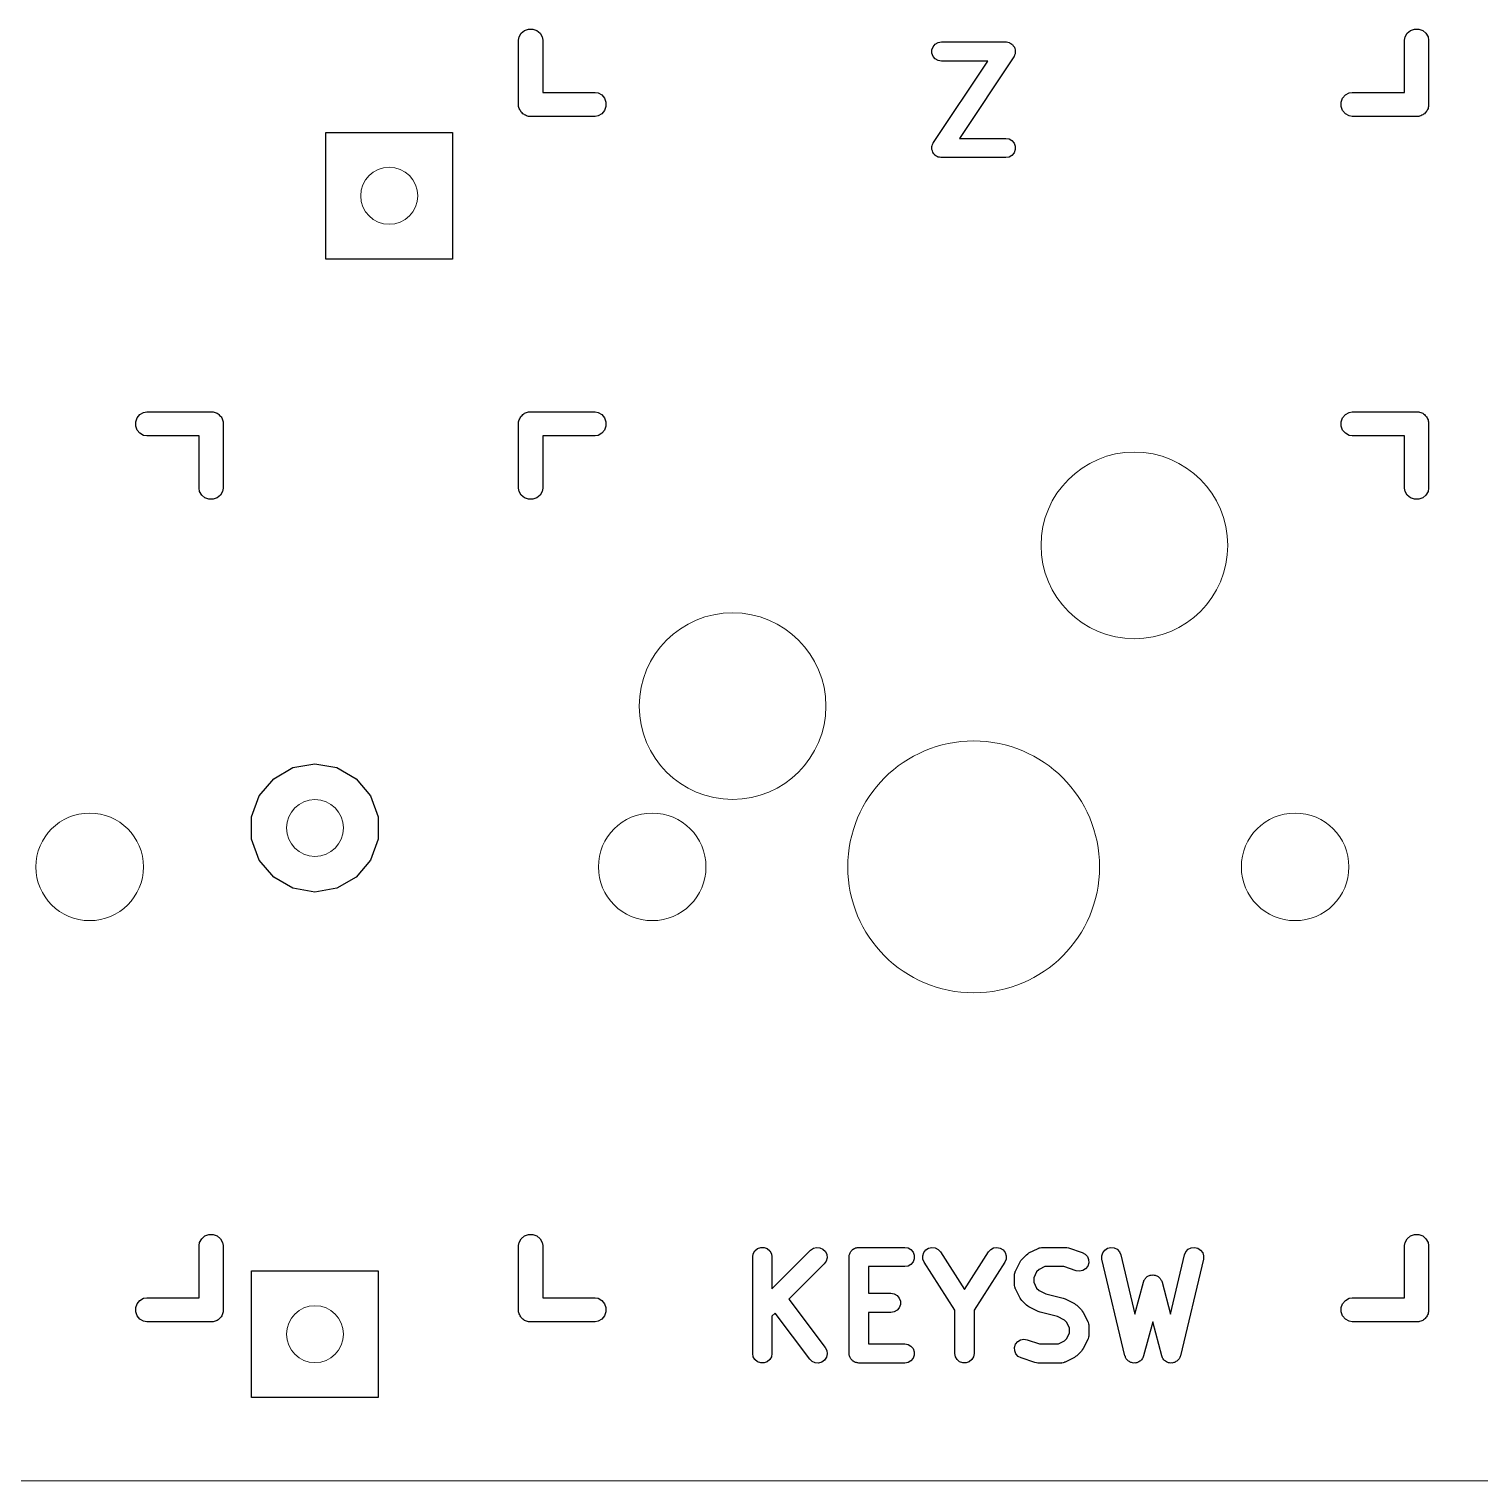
# Model space of a CAD drawing. Header units: millimetres. Extents: x 24 to 207, y 13 to 184.
# Drawn here: x 47.25 to 70.18, y 49.26 to 72.2 of the extents above; entities that cross this region are included whole.
import ezdxf

# ---------------------------------------------------------------- set-up
doc = ezdxf.new("R2010")
doc.units = ezdxf.units.MM
doc.header["$MEASUREMENT"] = 0
doc.layers.get('0').update_dxf_attribs({"lineweight": 0, "true_color": 0xf6921e})
doc.layers.add('PCB', color=7, linetype='Continuous', lineweight=0, true_color=0x38e42f)
doc.layers.add('Silk', color=142, linetype='Continuous')

# ---------------------------------------------------------------- blocks, each defined once
blk = doc.blocks.new('PCB')
at = {"color": 0}
blk.add_line((-28.635, -70.075), (40.605, -70.075), dxfattribs=at)
for centre, radius in [((-9.126, -49.765), 0.45), ((2.65, -55.29), 1.475), ((-3.7, -57.83), 1.475), ((0.11, -60.37), 1.99), ((-10.299, -59.755), 0.45), ((-13.86, -60.37), 0.85), ((-4.97, -60.37), 0.85), ((5.19, -60.37), 0.85), ((-10.299, -67.755), 0.45)]:
    blk.add_circle(centre, radius, dxfattribs=at)

msp = doc.modelspace()

# ---------------------------------------------------------------- linework, layer by layer
at = {"layer": 'Silk', "linetype": 'Continuous'}
for p, q in [((54.989, 72.029), (54.998, 72.078)), ((54.998, 72.078), (55.032, 72.136)), ((55.032, 72.136), (55.083, 72.18)), ((55.083, 72.18), (55.146, 72.202)), ((55.146, 72.202), (55.214, 72.202)), ((55.214, 72.202), (55.277, 72.18)), ((55.277, 72.18), (55.328, 72.136)), ((55.328, 72.136), (55.362, 72.078)), ((55.362, 72.078), (55.37, 72.029)), ((68.99, 72.029), (68.998, 72.078)), ((68.998, 72.078), (69.032, 72.136)), ((69.032, 72.136), (69.083, 72.18)), ((69.083, 72.18), (69.146, 72.202)), ((69.146, 72.202), (69.214, 72.202)), ((69.214, 72.202), (69.277, 72.18)), ((69.277, 72.18), (69.328, 72.136)), ((69.328, 72.136), (69.362, 72.078)), ((69.362, 72.078), (69.37, 72.029)), ((54.99, 71.046), (54.989, 72.029)), ((55.37, 72.029), (55.37, 71.202)), ((61.522, 71.873), (61.54, 71.923)), ((61.522, 71.82), (61.522, 71.873)), ((61.54, 71.77), (61.522, 71.82)), ((61.54, 71.923), (61.574, 71.963)), ((61.574, 71.963), (61.62, 71.99)), ((61.62, 71.99), (61.672, 71.999)), ((61.672, 71.999), (62.688, 71.999)), ((62.688, 71.999), (62.693, 71.998)), ((62.693, 71.998), (62.698, 71.999)), ((62.698, 71.999), (62.719, 71.994)), ((62.719, 71.994), (62.74, 71.99)), ((62.74, 71.99), (62.744, 71.987)), ((62.744, 71.987), (62.749, 71.986)), ((62.749, 71.986), (62.767, 71.974)), ((62.767, 71.974), (62.786, 71.963)), ((62.786, 71.963), (62.789, 71.96)), ((62.789, 71.96), (62.793, 71.957)), ((62.793, 71.957), (62.806, 71.939)), ((62.806, 71.939), (62.82, 71.923)), ((62.82, 71.923), (62.822, 71.918)), ((62.822, 71.918), (62.825, 71.914)), ((62.825, 71.914), (62.831, 71.893)), ((62.831, 71.893), (62.838, 71.873)), ((62.838, 71.82), (62.836, 71.815)), ((62.838, 71.873), (62.838, 71.868)), ((62.838, 71.868), (62.839, 71.863)), ((62.839, 71.863), (62.838, 71.842)), ((62.838, 71.842), (62.838, 71.82)), ((68.989, 71.202), (68.99, 72.029)), ((69.37, 72.029), (69.37, 70.995)), ((61.574, 71.73), (61.54, 71.77)), ((61.545, 70.407), (62.403, 71.694)), ((61.62, 71.703), (61.574, 71.73)), ((61.672, 71.694), (61.62, 71.703)), ((62.403, 71.694), (61.672, 71.694)), ((62.815, 71.762), (61.957, 70.475)), ((62.817, 71.767), (62.815, 71.762)), ((62.82, 71.77), (62.817, 71.767)), ((62.827, 71.791), (62.82, 71.77)), ((62.836, 71.811), (62.827, 71.791)), ((62.836, 71.815), (62.836, 71.811)), ((55.37, 71.202), (56.197, 71.202)), ((56.197, 71.202), (56.246, 71.194)), ((56.246, 71.194), (56.304, 71.16)), ((56.304, 71.16), (56.348, 71.109)), ((68.012, 71.109), (68.056, 71.16)), ((68.056, 71.16), (68.114, 71.194)), ((68.114, 71.194), (68.163, 71.202)), ((68.163, 71.202), (68.989, 71.202)), ((54.99, 70.978), (54.99, 71.046)), ((54.995, 70.963), (54.99, 70.978)), ((54.998, 70.946), (54.995, 70.963)), ((55.007, 70.931), (54.998, 70.946)), ((55.012, 70.915), (55.007, 70.931)), ((55.023, 70.902), (55.012, 70.915)), ((55.032, 70.888), (55.023, 70.902)), ((56.348, 70.915), (56.304, 70.864)), ((56.348, 71.109), (56.37, 71.046)), ((56.37, 70.978), (56.348, 70.915)), ((56.37, 71.046), (56.37, 70.978)), ((67.99, 71.046), (68.012, 71.109)), ((67.99, 70.978), (67.99, 71.046)), ((68.012, 70.915), (67.99, 70.978)), ((68.056, 70.864), (68.012, 70.915)), ((69.337, 70.902), (69.328, 70.888)), ((69.348, 70.915), (69.337, 70.902)), ((69.353, 70.931), (69.348, 70.915)), ((69.362, 70.946), (69.353, 70.931)), ((69.365, 70.963), (69.362, 70.946)), ((69.37, 70.978), (69.365, 70.963)), ((69.37, 70.995), (69.37, 70.995)), ((69.37, 70.995), (69.37, 70.978)), ((55.045, 70.877), (55.032, 70.888)), ((55.056, 70.864), (55.045, 70.877)), ((55.07, 70.855), (55.056, 70.864)), ((55.083, 70.844), (55.07, 70.855)), ((55.099, 70.839), (55.083, 70.844)), ((55.114, 70.83), (55.099, 70.839)), ((55.131, 70.827), (55.114, 70.83)), ((55.146, 70.822), (55.131, 70.827)), ((55.163, 70.822), (55.146, 70.822)), ((55.163, 70.821), (55.163, 70.822)), ((56.197, 70.821), (55.163, 70.821)), ((56.246, 70.83), (56.197, 70.821)), ((56.304, 70.864), (56.246, 70.83)), ((68.114, 70.83), (68.056, 70.864)), ((68.163, 70.821), (68.114, 70.83)), ((69.197, 70.821), (68.163, 70.821)), ((69.214, 70.822), (69.197, 70.822)), ((69.197, 70.822), (69.197, 70.821)), ((69.229, 70.827), (69.214, 70.822)), ((69.246, 70.83), (69.229, 70.827)), ((69.261, 70.839), (69.246, 70.83)), ((69.277, 70.844), (69.261, 70.839)), ((69.29, 70.855), (69.277, 70.844)), ((69.304, 70.864), (69.29, 70.855)), ((69.315, 70.877), (69.304, 70.864)), ((69.328, 70.888), (69.315, 70.877)), ((51.944, 68.567), (51.944, 70.567)), ((51.944, 70.567), (53.944, 70.567)), ((53.944, 70.567), (53.944, 68.567)), ((61.957, 70.475), (62.688, 70.475)), ((62.688, 70.475), (62.74, 70.466)), ((62.74, 70.466), (62.786, 70.439)), ((61.521, 70.306), (61.522, 70.327)), ((61.522, 70.301), (61.521, 70.306)), ((61.522, 70.349), (61.524, 70.354)), ((61.522, 70.327), (61.522, 70.349)), ((61.522, 70.296), (61.522, 70.301)), ((61.529, 70.276), (61.522, 70.296)), ((61.524, 70.359), (61.533, 70.378)), ((61.524, 70.354), (61.524, 70.359)), ((61.535, 70.255), (61.529, 70.276)), ((61.533, 70.378), (61.54, 70.399)), ((61.538, 70.251), (61.535, 70.255)), ((61.54, 70.246), (61.538, 70.251)), ((61.54, 70.399), (61.543, 70.403)), ((61.554, 70.23), (61.54, 70.246)), ((61.543, 70.403), (61.545, 70.407)), ((61.567, 70.212), (61.554, 70.23)), ((61.571, 70.21), (61.567, 70.212)), ((62.786, 70.439), (62.82, 70.399)), ((62.82, 70.246), (62.786, 70.206)), ((62.82, 70.399), (62.838, 70.349)), ((62.838, 70.296), (62.82, 70.246)), ((62.838, 70.349), (62.838, 70.296)), ((61.574, 70.206), (61.571, 70.21)), ((61.593, 70.195), (61.574, 70.206)), ((61.611, 70.183), (61.593, 70.195)), ((61.616, 70.182), (61.611, 70.183)), ((61.62, 70.179), (61.616, 70.182)), ((61.641, 70.176), (61.62, 70.179)), ((61.662, 70.17), (61.641, 70.176)), ((61.667, 70.171), (61.662, 70.17)), ((61.672, 70.17), (61.667, 70.171)), ((62.688, 70.17), (61.672, 70.17)), ((62.74, 70.179), (62.688, 70.17)), ((62.786, 70.206), (62.74, 70.179)), ((53.944, 68.567), (51.944, 68.567)), ((48.962, 66.059), (49.006, 66.11)), ((49.006, 66.11), (49.064, 66.144)), ((49.064, 66.144), (49.113, 66.153)), ((49.113, 66.153), (50.147, 66.153)), ((50.147, 66.153), (50.147, 66.152)), ((50.147, 66.152), (50.164, 66.152)), ((50.164, 66.152), (50.179, 66.147)), ((50.179, 66.147), (50.196, 66.144)), ((50.196, 66.144), (50.211, 66.135)), ((50.211, 66.135), (50.227, 66.13)), ((50.227, 66.13), (50.24, 66.119)), ((50.24, 66.119), (50.254, 66.11)), ((50.254, 66.11), (50.265, 66.097)), ((50.265, 66.097), (50.278, 66.086)), ((50.278, 66.086), (50.287, 66.072)), ((55.023, 66.072), (55.032, 66.086)), ((55.032, 66.086), (55.045, 66.097)), ((55.045, 66.097), (55.056, 66.11)), ((55.056, 66.11), (55.07, 66.119)), ((55.07, 66.119), (55.083, 66.13)), ((55.083, 66.13), (55.099, 66.135)), ((55.099, 66.135), (55.114, 66.144)), ((55.114, 66.144), (55.131, 66.147)), ((55.131, 66.147), (55.146, 66.152)), ((55.146, 66.152), (55.163, 66.152)), ((55.163, 66.152), (55.163, 66.153)), ((55.163, 66.153), (56.197, 66.153)), ((56.197, 66.153), (56.246, 66.144)), ((56.246, 66.144), (56.304, 66.11)), ((56.304, 66.11), (56.348, 66.059)), ((68.012, 66.059), (68.056, 66.11)), ((68.056, 66.11), (68.114, 66.144)), ((68.114, 66.144), (68.163, 66.153)), ((68.163, 66.153), (69.197, 66.153)), ((69.197, 66.153), (69.197, 66.152)), ((69.197, 66.152), (69.214, 66.152)), ((69.214, 66.152), (69.229, 66.147)), ((69.229, 66.147), (69.246, 66.144)), ((69.246, 66.144), (69.261, 66.135)), ((69.261, 66.135), (69.277, 66.13)), ((69.277, 66.13), (69.29, 66.119)), ((69.29, 66.119), (69.304, 66.11)), ((69.304, 66.11), (69.315, 66.097)), ((69.315, 66.097), (69.328, 66.086)), ((69.328, 66.086), (69.337, 66.072)), ((48.94, 65.996), (48.962, 66.059)), ((48.94, 65.928), (48.94, 65.996)), ((48.962, 65.865), (48.94, 65.928)), ((49.006, 65.814), (48.962, 65.865)), ((50.287, 66.072), (50.298, 66.059)), ((50.298, 66.059), (50.303, 66.043)), ((50.303, 66.043), (50.312, 66.028)), ((50.312, 66.028), (50.315, 66.011)), ((50.315, 66.011), (50.32, 65.996)), ((50.32, 65.996), (50.32, 65.979)), ((50.32, 65.979), (50.32, 65.979)), ((50.32, 65.979), (50.32, 64.945)), ((54.99, 64.945), (54.989, 65.979)), ((54.989, 65.979), (54.99, 65.979)), ((54.99, 65.996), (54.995, 66.011)), ((54.99, 65.979), (54.99, 65.996)), ((54.995, 66.011), (54.998, 66.028)), ((54.998, 66.028), (55.007, 66.043)), ((55.007, 66.043), (55.012, 66.059)), ((55.012, 66.059), (55.023, 66.072)), ((56.348, 65.865), (56.304, 65.814)), ((56.348, 66.059), (56.37, 65.996)), ((56.37, 65.928), (56.348, 65.865)), ((56.37, 65.996), (56.37, 65.928)), ((67.99, 65.996), (68.012, 66.059)), ((67.99, 65.928), (67.99, 65.996)), ((68.012, 65.865), (67.99, 65.928)), ((68.056, 65.814), (68.012, 65.865)), ((69.337, 66.072), (69.348, 66.059)), ((69.348, 66.059), (69.353, 66.043)), ((69.353, 66.043), (69.362, 66.028)), ((69.362, 66.028), (69.365, 66.011)), ((69.365, 66.011), (69.37, 65.996)), ((69.37, 65.996), (69.37, 65.979)), ((69.37, 65.979), (69.37, 65.979)), ((69.37, 65.979), (69.37, 64.945)), ((49.064, 65.78), (49.006, 65.814)), ((49.113, 65.772), (49.064, 65.78)), ((49.94, 65.772), (49.113, 65.772)), ((49.939, 64.945), (49.94, 65.772)), ((56.197, 65.772), (55.37, 65.772)), ((55.37, 65.772), (55.37, 64.945)), ((56.246, 65.78), (56.197, 65.772)), ((56.304, 65.814), (56.246, 65.78)), ((68.114, 65.78), (68.056, 65.814)), ((68.163, 65.772), (68.114, 65.78)), ((68.99, 65.772), (68.163, 65.772)), ((68.989, 64.945), (68.99, 65.772)), ((49.948, 64.896), (49.939, 64.945)), ((50.32, 64.945), (50.312, 64.896)), ((54.998, 64.896), (54.99, 64.945)), ((55.37, 64.945), (55.362, 64.896)), ((68.998, 64.896), (68.989, 64.945)), ((69.37, 64.945), (69.362, 64.896)), ((49.982, 64.838), (49.948, 64.896)), ((50.033, 64.794), (49.982, 64.838)), ((50.096, 64.772), (50.033, 64.794)), ((50.164, 64.772), (50.096, 64.772)), ((50.227, 64.794), (50.164, 64.772)), ((50.278, 64.838), (50.227, 64.794)), ((50.312, 64.896), (50.278, 64.838)), ((55.032, 64.838), (54.998, 64.896)), ((55.083, 64.794), (55.032, 64.838)), ((55.146, 64.772), (55.083, 64.794)), ((55.214, 64.772), (55.146, 64.772)), ((55.277, 64.794), (55.214, 64.772)), ((55.328, 64.838), (55.277, 64.794)), ((55.362, 64.896), (55.328, 64.838)), ((69.032, 64.838), (68.998, 64.896)), ((69.083, 64.794), (69.032, 64.838)), ((69.146, 64.772), (69.083, 64.794)), ((69.214, 64.772), (69.146, 64.772)), ((69.277, 64.794), (69.214, 64.772)), ((69.328, 64.838), (69.277, 64.794)), ((69.362, 64.896), (69.328, 64.838)), ((51.424, 60.531), (51.771, 60.592)), ((51.771, 60.592), (52.119, 60.531)), ((50.892, 60.085), (51.119, 60.355)), ((51.119, 60.355), (51.424, 60.531)), ((52.119, 60.531), (52.424, 60.355)), ((52.424, 60.355), (52.651, 60.085)), ((50.771, 59.753), (50.892, 60.085)), ((52.651, 60.085), (52.771, 59.753)), ((50.771, 59.4), (50.771, 59.753)), ((52.771, 59.753), (52.771, 59.4)), ((50.892, 59.069), (50.771, 59.4)), ((52.771, 59.4), (52.651, 59.069)), ((51.119, 58.799), (50.892, 59.069)), ((52.651, 59.069), (52.424, 58.799)), ((51.424, 58.623), (51.119, 58.799)), ((52.424, 58.799), (52.119, 58.623)), ((51.771, 58.561), (51.424, 58.623)), ((52.119, 58.623), (51.771, 58.561)), ((49.94, 52.979), (49.948, 53.028)), ((49.948, 53.028), (49.982, 53.086)), ((49.982, 53.086), (50.033, 53.13)), ((50.033, 53.13), (50.096, 53.152)), ((50.096, 53.152), (50.164, 53.152)), ((50.164, 53.152), (50.227, 53.13)), ((50.227, 53.13), (50.278, 53.086)), ((50.278, 53.086), (50.312, 53.028)), ((50.312, 53.028), (50.32, 52.979)), ((54.989, 52.979), (54.998, 53.028)), ((54.998, 53.028), (55.032, 53.086)), ((55.032, 53.086), (55.083, 53.13)), ((55.083, 53.13), (55.146, 53.152)), ((55.146, 53.152), (55.214, 53.152)), ((55.214, 53.152), (55.277, 53.13)), ((55.277, 53.13), (55.328, 53.086)), ((55.328, 53.086), (55.362, 53.028)), ((55.362, 53.028), (55.37, 52.979)), ((68.99, 52.979), (68.998, 53.028)), ((68.998, 53.028), (69.032, 53.086)), ((69.032, 53.086), (69.083, 53.13)), ((69.083, 53.13), (69.146, 53.152)), ((69.146, 53.152), (69.214, 53.152)), ((69.214, 53.152), (69.277, 53.13)), ((69.277, 53.13), (69.328, 53.086)), ((69.328, 53.086), (69.362, 53.028)), ((69.362, 53.028), (69.37, 52.979)), ((49.939, 52.153), (49.94, 52.979)), ((50.32, 52.979), (50.32, 51.945)), ((54.99, 51.996), (54.989, 52.979)), ((55.37, 52.979), (55.37, 52.153)), ((58.689, 52.797), (58.699, 52.849)), ((58.689, 51.273), (58.689, 52.797)), ((58.699, 52.849), (58.725, 52.895)), ((58.725, 52.895), (58.766, 52.929)), ((58.766, 52.929), (58.815, 52.947)), ((58.815, 52.947), (58.868, 52.947)), ((58.868, 52.947), (58.918, 52.929)), ((58.918, 52.929), (58.958, 52.895)), ((58.958, 52.895), (58.985, 52.849)), ((58.985, 52.849), (58.994, 52.797)), ((58.994, 52.294), (59.605, 52.904)), ((58.994, 52.797), (58.994, 52.294)), ((59.605, 52.904), (59.648, 52.935)), ((59.648, 52.935), (59.699, 52.948)), ((59.699, 52.948), (59.752, 52.944)), ((59.752, 52.944), (59.8, 52.921)), ((59.8, 52.921), (59.837, 52.884)), ((59.837, 52.884), (59.86, 52.836)), ((59.864, 52.783), (59.851, 52.732)), ((59.86, 52.836), (59.864, 52.783)), ((60.213, 52.797), (60.216, 52.81)), ((60.213, 51.273), (60.213, 52.797)), ((60.216, 52.823), (60.22, 52.836)), ((60.216, 52.81), (60.216, 52.823)), ((60.22, 52.836), (60.223, 52.849)), ((60.223, 52.849), (60.229, 52.86)), ((60.229, 52.86), (60.234, 52.873)), ((60.234, 52.873), (60.242, 52.883)), ((60.242, 52.883), (60.249, 52.895)), ((60.249, 52.895), (60.259, 52.903)), ((60.259, 52.903), (60.268, 52.913)), ((60.268, 52.913), (60.279, 52.92)), ((60.279, 52.92), (60.29, 52.929)), ((60.29, 52.929), (60.302, 52.933)), ((60.302, 52.933), (60.314, 52.94)), ((60.314, 52.94), (60.327, 52.942)), ((60.327, 52.942), (60.339, 52.947)), ((60.339, 52.947), (60.353, 52.947)), ((60.353, 52.947), (60.366, 52.949)), ((60.366, 52.949), (61.091, 52.949)), ((61.091, 52.949), (61.144, 52.94)), ((61.144, 52.94), (61.189, 52.913)), ((61.189, 52.913), (61.223, 52.873)), ((61.223, 52.873), (61.242, 52.823)), ((61.242, 52.823), (61.242, 52.77)), ((61.376, 52.817), (61.392, 52.867)), ((61.378, 52.764), (61.376, 52.817)), ((61.392, 52.867), (61.424, 52.909)), ((61.424, 52.909), (61.469, 52.937)), ((61.469, 52.937), (61.52, 52.949)), ((61.52, 52.949), (61.573, 52.942)), ((61.573, 52.942), (61.62, 52.917)), ((61.62, 52.917), (61.655, 52.878)), ((61.655, 52.878), (62.035, 52.282)), ((62.035, 52.282), (62.414, 52.878)), ((62.414, 52.878), (62.45, 52.917)), ((62.45, 52.917), (62.497, 52.942)), ((62.497, 52.942), (62.549, 52.949)), ((62.549, 52.949), (62.601, 52.937)), ((62.601, 52.937), (62.646, 52.909)), ((62.646, 52.909), (62.678, 52.867)), ((62.678, 52.867), (62.694, 52.817)), ((62.694, 52.817), (62.692, 52.764)), ((62.943, 52.759), (63.016, 52.832)), ((63.016, 52.832), (63.036, 52.846)), ((63.036, 52.846), (63.055, 52.86)), ((63.055, 52.86), (63.2, 52.933)), ((63.2, 52.933), (63.209, 52.935)), ((63.209, 52.935), (63.216, 52.94)), ((63.216, 52.94), (63.234, 52.943)), ((63.234, 52.943), (63.251, 52.948)), ((63.251, 52.948), (63.26, 52.947)), ((63.26, 52.947), (63.269, 52.949)), ((63.269, 52.949), (63.631, 52.949)), ((63.631, 52.949), (63.655, 52.945)), ((63.655, 52.945), (63.68, 52.941)), ((63.68, 52.941), (63.897, 52.869)), ((63.897, 52.869), (63.944, 52.843)), ((63.944, 52.843), (63.979, 52.804)), ((63.979, 52.804), (63.998, 52.755)), ((64.206, 52.814), (64.221, 52.865)), ((64.209, 52.761), (64.206, 52.814)), ((64.221, 52.865), (64.252, 52.907)), ((64.252, 52.907), (64.297, 52.936)), ((64.297, 52.936), (64.348, 52.949)), ((64.348, 52.949), (64.401, 52.943)), ((64.401, 52.943), (64.448, 52.919)), ((64.448, 52.919), (64.484, 52.88)), ((64.484, 52.88), (64.505, 52.832)), ((64.505, 52.832), (64.728, 51.895)), ((65.292, 51.895), (65.515, 52.832)), ((65.515, 52.832), (65.536, 52.88)), ((65.536, 52.88), (65.573, 52.919)), ((65.573, 52.919), (65.62, 52.943)), ((65.62, 52.943), (65.672, 52.949)), ((65.672, 52.949), (65.724, 52.936)), ((65.724, 52.936), (65.768, 52.907)), ((65.768, 52.907), (65.8, 52.865)), ((65.8, 52.865), (65.815, 52.814)), ((65.815, 52.814), (65.812, 52.761)), ((68.989, 52.153), (68.99, 52.979)), ((69.37, 52.979), (69.37, 51.945)), ((50.771, 50.577), (50.771, 52.577)), ((50.771, 52.577), (52.771, 52.577)), ((52.771, 52.577), (52.771, 50.577)), ((59.82, 52.689), (59.261, 52.129)), ((59.851, 52.732), (59.82, 52.689)), ((61.091, 52.644), (60.518, 52.644)), ((60.518, 52.644), (60.518, 52.223)), ((61.144, 52.653), (61.091, 52.644)), ((61.189, 52.68), (61.144, 52.653)), ((61.223, 52.72), (61.189, 52.68)), ((61.242, 52.77), (61.223, 52.72)), ((61.398, 52.715), (61.378, 52.764)), ((61.882, 51.954), (61.398, 52.715)), ((62.671, 52.715), (62.187, 51.954)), ((62.692, 52.764), (62.671, 52.715)), ((62.832, 52.541), (62.835, 52.558)), ((62.835, 52.558), (62.839, 52.566)), ((62.839, 52.566), (62.842, 52.574)), ((62.842, 52.574), (62.915, 52.72)), ((62.915, 52.72), (62.929, 52.739)), ((62.929, 52.739), (62.943, 52.759)), ((63.176, 52.561), (63.131, 52.47)), ((63.214, 52.599), (63.176, 52.561)), ((63.305, 52.644), (63.214, 52.599)), ((63.607, 52.644), (63.305, 52.644)), ((63.801, 52.579), (63.607, 52.644)), ((63.853, 52.572), (63.801, 52.579)), ((63.905, 52.582), (63.853, 52.572)), ((63.95, 52.61), (63.905, 52.582)), ((63.983, 52.651), (63.95, 52.61)), ((64, 52.702), (63.983, 52.651)), ((63.998, 52.755), (64, 52.702)), ((64.572, 51.237), (64.209, 52.761)), ((65.812, 52.761), (65.449, 51.237)), ((62.826, 52.506), (62.827, 52.515)), ((62.826, 52.361), (62.826, 52.506)), ((62.827, 52.352), (62.826, 52.361)), ((62.827, 52.524), (62.832, 52.541)), ((62.827, 52.515), (62.827, 52.524)), ((62.827, 52.344), (62.827, 52.352)), ((62.832, 52.327), (62.827, 52.344)), ((62.835, 52.309), (62.832, 52.327)), ((63.131, 52.47), (63.131, 52.397)), ((63.131, 52.397), (63.176, 52.306)), ((64.728, 51.895), (64.863, 52.4)), ((64.863, 52.4), (64.869, 52.413)), ((64.869, 52.413), (64.872, 52.426)), ((64.872, 52.426), (64.88, 52.436)), ((64.88, 52.436), (64.885, 52.448)), ((64.885, 52.448), (64.895, 52.458)), ((64.895, 52.458), (64.903, 52.469)), ((64.903, 52.469), (64.913, 52.477)), ((64.913, 52.477), (64.923, 52.486)), ((64.923, 52.486), (64.935, 52.492)), ((64.935, 52.492), (64.946, 52.499)), ((64.946, 52.499), (64.959, 52.503)), ((64.959, 52.503), (64.971, 52.508)), ((64.971, 52.508), (64.984, 52.509)), ((64.984, 52.509), (64.997, 52.513)), ((64.997, 52.513), (65.01, 52.512)), ((65.01, 52.512), (65.023, 52.513)), ((65.023, 52.513), (65.036, 52.509)), ((65.036, 52.509), (65.05, 52.508)), ((65.05, 52.508), (65.062, 52.503)), ((65.062, 52.503), (65.075, 52.499)), ((65.075, 52.499), (65.086, 52.492)), ((65.086, 52.492), (65.098, 52.486)), ((65.098, 52.486), (65.107, 52.477)), ((65.107, 52.477), (65.118, 52.469)), ((65.118, 52.469), (65.126, 52.458)), ((65.126, 52.458), (65.135, 52.448)), ((65.135, 52.448), (65.141, 52.436)), ((65.141, 52.436), (65.148, 52.426)), ((65.148, 52.426), (65.152, 52.413)), ((65.152, 52.413), (65.158, 52.4)), ((65.158, 52.4), (65.292, 51.895)), ((48.962, 52.059), (49.006, 52.11)), ((49.006, 52.11), (49.064, 52.144)), ((49.064, 52.144), (49.113, 52.153)), ((49.113, 52.153), (49.939, 52.153)), ((55.37, 52.153), (56.197, 52.153)), ((56.197, 52.153), (56.246, 52.144)), ((56.246, 52.144), (56.304, 52.11)), ((56.304, 52.11), (56.348, 52.059)), ((59.261, 52.129), (59.834, 51.364)), ((60.518, 52.223), (60.874, 52.223)), ((60.874, 52.223), (60.926, 52.214)), ((60.926, 52.214), (60.972, 52.188)), ((60.972, 52.188), (61.006, 52.147)), ((61.006, 52.147), (61.024, 52.097)), ((61.024, 52.097), (61.024, 52.044)), ((62.839, 52.301), (62.835, 52.309)), ((62.842, 52.293), (62.839, 52.301)), ((62.915, 52.148), (62.842, 52.293)), ((62.929, 52.128), (62.915, 52.148)), ((62.943, 52.108), (62.929, 52.128)), ((63.016, 52.036), (62.943, 52.108)), ((63.176, 52.306), (63.214, 52.269)), ((63.214, 52.269), (63.322, 52.215)), ((63.322, 52.215), (63.596, 52.146)), ((63.596, 52.146), (63.611, 52.139)), ((63.611, 52.139), (63.627, 52.135)), ((63.627, 52.135), (63.772, 52.062)), ((68.012, 52.059), (68.056, 52.11)), ((68.056, 52.11), (68.114, 52.144)), ((68.114, 52.144), (68.163, 52.153)), ((68.163, 52.153), (68.989, 52.153)), ((48.94, 51.996), (48.962, 52.059)), ((48.94, 51.928), (48.94, 51.996)), ((48.962, 51.865), (48.94, 51.928)), ((49.006, 51.814), (48.962, 51.865)), ((50.298, 51.865), (50.287, 51.852)), ((50.303, 51.881), (50.298, 51.865)), ((50.312, 51.896), (50.303, 51.881)), ((50.315, 51.913), (50.312, 51.896)), ((50.32, 51.928), (50.315, 51.913)), ((50.32, 51.945), (50.32, 51.945)), ((50.32, 51.945), (50.32, 51.928)), ((54.99, 51.928), (54.99, 51.996)), ((54.995, 51.913), (54.99, 51.928)), ((54.998, 51.896), (54.995, 51.913)), ((55.007, 51.881), (54.998, 51.896)), ((55.012, 51.865), (55.007, 51.881)), ((55.023, 51.852), (55.012, 51.865)), ((56.348, 51.865), (56.304, 51.814)), ((56.348, 52.059), (56.37, 51.996)), ((56.37, 51.928), (56.348, 51.865)), ((56.37, 51.996), (56.37, 51.928)), ((59.043, 51.911), (58.994, 51.863)), ((58.994, 51.863), (58.994, 51.273)), ((59.591, 51.181), (59.043, 51.911)), ((60.874, 51.918), (60.518, 51.918)), ((60.518, 51.918), (60.518, 51.425)), ((60.926, 51.928), (60.874, 51.918)), ((60.972, 51.954), (60.926, 51.928)), ((61.006, 51.995), (60.972, 51.954)), ((61.024, 52.044), (61.006, 51.995)), ((61.882, 51.273), (61.882, 51.954)), ((62.187, 51.954), (62.187, 51.273)), ((63.036, 52.022), (63.016, 52.036)), ((63.055, 52.007), (63.036, 52.022)), ((63.2, 51.935), (63.055, 52.007)), ((63.216, 51.93), (63.2, 51.935)), ((63.232, 51.923), (63.216, 51.93)), ((63.506, 51.854), (63.232, 51.923)), ((63.772, 52.062), (63.792, 52.047)), ((63.792, 52.047), (63.812, 52.033)), ((63.812, 52.033), (63.884, 51.961)), ((63.884, 51.961), (63.898, 51.941)), ((63.898, 51.941), (63.913, 51.921)), ((63.913, 51.921), (63.985, 51.776)), ((67.99, 51.996), (68.012, 52.059)), ((67.99, 51.928), (67.99, 51.996)), ((68.012, 51.865), (67.99, 51.928)), ((68.056, 51.814), (68.012, 51.865)), ((69.348, 51.865), (69.337, 51.852)), ((69.353, 51.881), (69.348, 51.865)), ((69.362, 51.896), (69.353, 51.881)), ((69.365, 51.913), (69.362, 51.896)), ((69.37, 51.928), (69.365, 51.913)), ((69.37, 51.945), (69.37, 51.945)), ((69.37, 51.945), (69.37, 51.928)), ((49.064, 51.78), (49.006, 51.814)), ((49.113, 51.772), (49.064, 51.78)), ((50.147, 51.772), (49.113, 51.772)), ((50.164, 51.772), (50.147, 51.772)), ((50.147, 51.772), (50.147, 51.772)), ((50.179, 51.777), (50.164, 51.772)), ((50.196, 51.78), (50.179, 51.777)), ((50.211, 51.789), (50.196, 51.78)), ((50.227, 51.794), (50.211, 51.789)), ((50.24, 51.805), (50.227, 51.794)), ((50.254, 51.814), (50.24, 51.805)), ((50.265, 51.827), (50.254, 51.814)), ((50.278, 51.838), (50.265, 51.827)), ((50.287, 51.852), (50.278, 51.838)), ((55.032, 51.838), (55.023, 51.852)), ((55.045, 51.827), (55.032, 51.838)), ((55.056, 51.814), (55.045, 51.827)), ((55.07, 51.805), (55.056, 51.814)), ((55.083, 51.794), (55.07, 51.805)), ((55.099, 51.789), (55.083, 51.794)), ((55.114, 51.78), (55.099, 51.789)), ((55.131, 51.777), (55.114, 51.78)), ((55.146, 51.772), (55.131, 51.777)), ((55.163, 51.772), (55.146, 51.772)), ((56.197, 51.772), (55.163, 51.772)), ((55.163, 51.772), (55.163, 51.772)), ((56.246, 51.78), (56.197, 51.772)), ((56.304, 51.814), (56.246, 51.78)), ((63.614, 51.8), (63.506, 51.854)), ((63.651, 51.763), (63.614, 51.8)), ((63.697, 51.672), (63.651, 51.763)), ((63.697, 51.599), (63.697, 51.672)), ((63.985, 51.776), (63.988, 51.768)), ((63.988, 51.768), (63.992, 51.76)), ((63.992, 51.76), (63.995, 51.743)), ((63.995, 51.743), (64.001, 51.725)), ((64.001, 51.725), (64, 51.717)), ((64, 51.717), (64.002, 51.708)), ((64.002, 51.708), (64.002, 51.563)), ((65.01, 51.77), (64.867, 51.233)), ((65.153, 51.233), (65.01, 51.77)), ((68.114, 51.78), (68.056, 51.814)), ((68.163, 51.772), (68.114, 51.78)), ((69.197, 51.772), (68.163, 51.772)), ((69.214, 51.772), (69.197, 51.772)), ((69.197, 51.772), (69.197, 51.772)), ((69.229, 51.777), (69.214, 51.772)), ((69.246, 51.78), (69.229, 51.777)), ((69.261, 51.789), (69.246, 51.78)), ((69.277, 51.794), (69.261, 51.789)), ((69.29, 51.805), (69.277, 51.794)), ((69.304, 51.814), (69.29, 51.805)), ((69.315, 51.827), (69.304, 51.814)), ((69.328, 51.838), (69.315, 51.827)), ((69.337, 51.852), (69.328, 51.838)), ((60.518, 51.425), (61.091, 51.425)), ((61.091, 51.425), (61.144, 51.416)), ((61.144, 51.416), (61.189, 51.389)), ((62.828, 51.367), (62.844, 51.418)), ((62.844, 51.418), (62.877, 51.459)), ((62.877, 51.459), (62.922, 51.487)), ((62.922, 51.487), (62.974, 51.497)), ((62.974, 51.497), (63.026, 51.49)), ((63.026, 51.49), (63.221, 51.425)), ((63.221, 51.425), (63.523, 51.425)), ((63.523, 51.425), (63.614, 51.47)), ((63.614, 51.47), (63.651, 51.508)), ((63.651, 51.508), (63.697, 51.599)), ((63.985, 51.495), (63.913, 51.35)), ((63.988, 51.503), (63.985, 51.495)), ((63.992, 51.511), (63.988, 51.503)), ((63.995, 51.528), (63.992, 51.511)), ((64.001, 51.545), (63.995, 51.528)), ((64.002, 51.563), (64, 51.554)), ((64, 51.554), (64.001, 51.545)), ((58.699, 51.22), (58.689, 51.273)), ((58.725, 51.175), (58.699, 51.22)), ((58.766, 51.141), (58.725, 51.175)), ((58.958, 51.175), (58.918, 51.141)), ((58.985, 51.22), (58.958, 51.175)), ((58.994, 51.273), (58.985, 51.22)), ((59.629, 51.145), (59.591, 51.181)), ((59.824, 51.168), (59.781, 51.137)), ((59.853, 51.213), (59.824, 51.168)), ((59.834, 51.364), (59.858, 51.317)), ((59.865, 51.264), (59.853, 51.213)), ((59.858, 51.317), (59.865, 51.264)), ((60.216, 51.259), (60.213, 51.273)), ((60.216, 51.246), (60.216, 51.259)), ((60.22, 51.234), (60.216, 51.246)), ((60.223, 51.22), (60.22, 51.234)), ((60.229, 51.209), (60.223, 51.22)), ((60.234, 51.196), (60.229, 51.209)), ((60.242, 51.186), (60.234, 51.196)), ((60.249, 51.175), (60.242, 51.186)), ((60.259, 51.166), (60.249, 51.175)), ((61.189, 51.389), (61.223, 51.349)), ((61.223, 51.196), (61.189, 51.156)), ((61.223, 51.349), (61.242, 51.299)), ((61.242, 51.246), (61.223, 51.196)), ((61.242, 51.299), (61.242, 51.246)), ((61.892, 51.22), (61.882, 51.273)), ((61.918, 51.175), (61.892, 51.22)), ((61.959, 51.141), (61.918, 51.175)), ((62.152, 51.175), (62.111, 51.141)), ((62.178, 51.22), (62.152, 51.175)), ((62.187, 51.273), (62.178, 51.22)), ((62.829, 51.315), (62.828, 51.367)), ((62.848, 51.265), (62.829, 51.315)), ((62.884, 51.226), (62.848, 51.265)), ((62.93, 51.201), (62.884, 51.226)), ((63.148, 51.128), (62.93, 51.201)), ((63.772, 51.209), (63.627, 51.136)), ((63.792, 51.223), (63.772, 51.209)), ((63.812, 51.237), (63.792, 51.223)), ((63.884, 51.31), (63.812, 51.237)), ((63.898, 51.33), (63.884, 51.31)), ((63.913, 51.35), (63.898, 51.33)), ((64.578, 51.223), (64.572, 51.237)), ((64.582, 51.208), (64.578, 51.223)), ((64.588, 51.199), (64.582, 51.208)), ((64.593, 51.189), (64.588, 51.199)), ((64.603, 51.177), (64.593, 51.189)), ((64.612, 51.165), (64.603, 51.177)), ((64.834, 51.174), (64.825, 51.162)), ((64.845, 51.185), (64.834, 51.174)), ((64.85, 51.195), (64.845, 51.185)), ((64.856, 51.204), (64.85, 51.195)), ((64.861, 51.219), (64.856, 51.204)), ((64.867, 51.233), (64.861, 51.219)), ((65.16, 51.219), (65.153, 51.233)), ((65.164, 51.204), (65.16, 51.219)), ((65.171, 51.195), (65.164, 51.204)), ((65.176, 51.185), (65.171, 51.195)), ((65.187, 51.174), (65.176, 51.185)), ((65.196, 51.162), (65.187, 51.174)), ((65.417, 51.177), (65.408, 51.165)), ((65.428, 51.189), (65.417, 51.177)), ((65.432, 51.199), (65.428, 51.189)), ((65.439, 51.208), (65.432, 51.199)), ((65.443, 51.223), (65.439, 51.208)), ((65.449, 51.237), (65.443, 51.223)), ((58.815, 51.122), (58.766, 51.141)), ((58.868, 51.122), (58.815, 51.122)), ((58.918, 51.141), (58.868, 51.122)), ((59.678, 51.124), (59.629, 51.145)), ((59.731, 51.121), (59.678, 51.124)), ((59.781, 51.137), (59.731, 51.121)), ((60.268, 51.156), (60.259, 51.166)), ((60.279, 51.149), (60.268, 51.156)), ((60.29, 51.141), (60.279, 51.149)), ((60.302, 51.136), (60.29, 51.141)), ((60.314, 51.129), (60.302, 51.136)), ((60.327, 51.127), (60.314, 51.129)), ((60.339, 51.122), (60.327, 51.127)), ((60.353, 51.122), (60.339, 51.122)), ((60.366, 51.12), (60.353, 51.122)), ((61.091, 51.12), (60.366, 51.12)), ((61.144, 51.129), (61.091, 51.12)), ((61.189, 51.156), (61.144, 51.129)), ((62.008, 51.122), (61.959, 51.141)), ((62.061, 51.122), (62.008, 51.122)), ((62.111, 51.141), (62.061, 51.122)), ((63.172, 51.124), (63.148, 51.128)), ((63.196, 51.12), (63.172, 51.124)), ((63.559, 51.12), (63.196, 51.12)), ((63.568, 51.122), (63.559, 51.12)), ((63.576, 51.121), (63.568, 51.122)), ((63.593, 51.126), (63.576, 51.121)), ((63.611, 51.129), (63.593, 51.126)), ((63.619, 51.134), (63.611, 51.129)), ((63.627, 51.136), (63.619, 51.134)), ((64.621, 51.158), (64.612, 51.165)), ((64.629, 51.15), (64.621, 51.158)), ((64.643, 51.143), (64.629, 51.15)), ((64.656, 51.134), (64.643, 51.143)), ((64.667, 51.132), (64.656, 51.134)), ((64.676, 51.127), (64.667, 51.132)), ((64.692, 51.125), (64.676, 51.127)), ((64.707, 51.121), (64.692, 51.125)), ((64.718, 51.122), (64.707, 51.121)), ((64.729, 51.12), (64.718, 51.122)), ((64.744, 51.124), (64.729, 51.12)), ((64.76, 51.125), (64.744, 51.124)), ((64.77, 51.13), (64.76, 51.125)), ((64.781, 51.133), (64.77, 51.13)), ((64.793, 51.141), (64.781, 51.133)), ((64.808, 51.148), (64.793, 51.141)), ((64.815, 51.156), (64.808, 51.148)), ((64.825, 51.162), (64.815, 51.156)), ((65.205, 51.156), (65.196, 51.162)), ((65.213, 51.148), (65.205, 51.156)), ((65.227, 51.141), (65.213, 51.148)), ((65.24, 51.133), (65.227, 51.141)), ((65.251, 51.13), (65.24, 51.133)), ((65.261, 51.125), (65.251, 51.13)), ((65.276, 51.124), (65.261, 51.125)), ((65.292, 51.12), (65.276, 51.124)), ((65.303, 51.122), (65.292, 51.12)), ((65.314, 51.121), (65.303, 51.122)), ((65.329, 51.125), (65.314, 51.121)), ((65.344, 51.127), (65.329, 51.125)), ((65.354, 51.132), (65.344, 51.127)), ((65.365, 51.134), (65.354, 51.132)), ((65.378, 51.143), (65.365, 51.134)), ((65.391, 51.15), (65.378, 51.143)), ((65.399, 51.158), (65.391, 51.15)), ((65.408, 51.165), (65.399, 51.158)), ((52.771, 50.577), (50.771, 50.577))]:
    msp.add_line(p, q, dxfattribs=at)

# ---------------------------------------------------------------- block references
at = {"layer": 'PCB'}
msp.add_blockref('PCB', (62.071, 119.332), dxfattribs=at)

doc.saveas('drawing.dxf')
